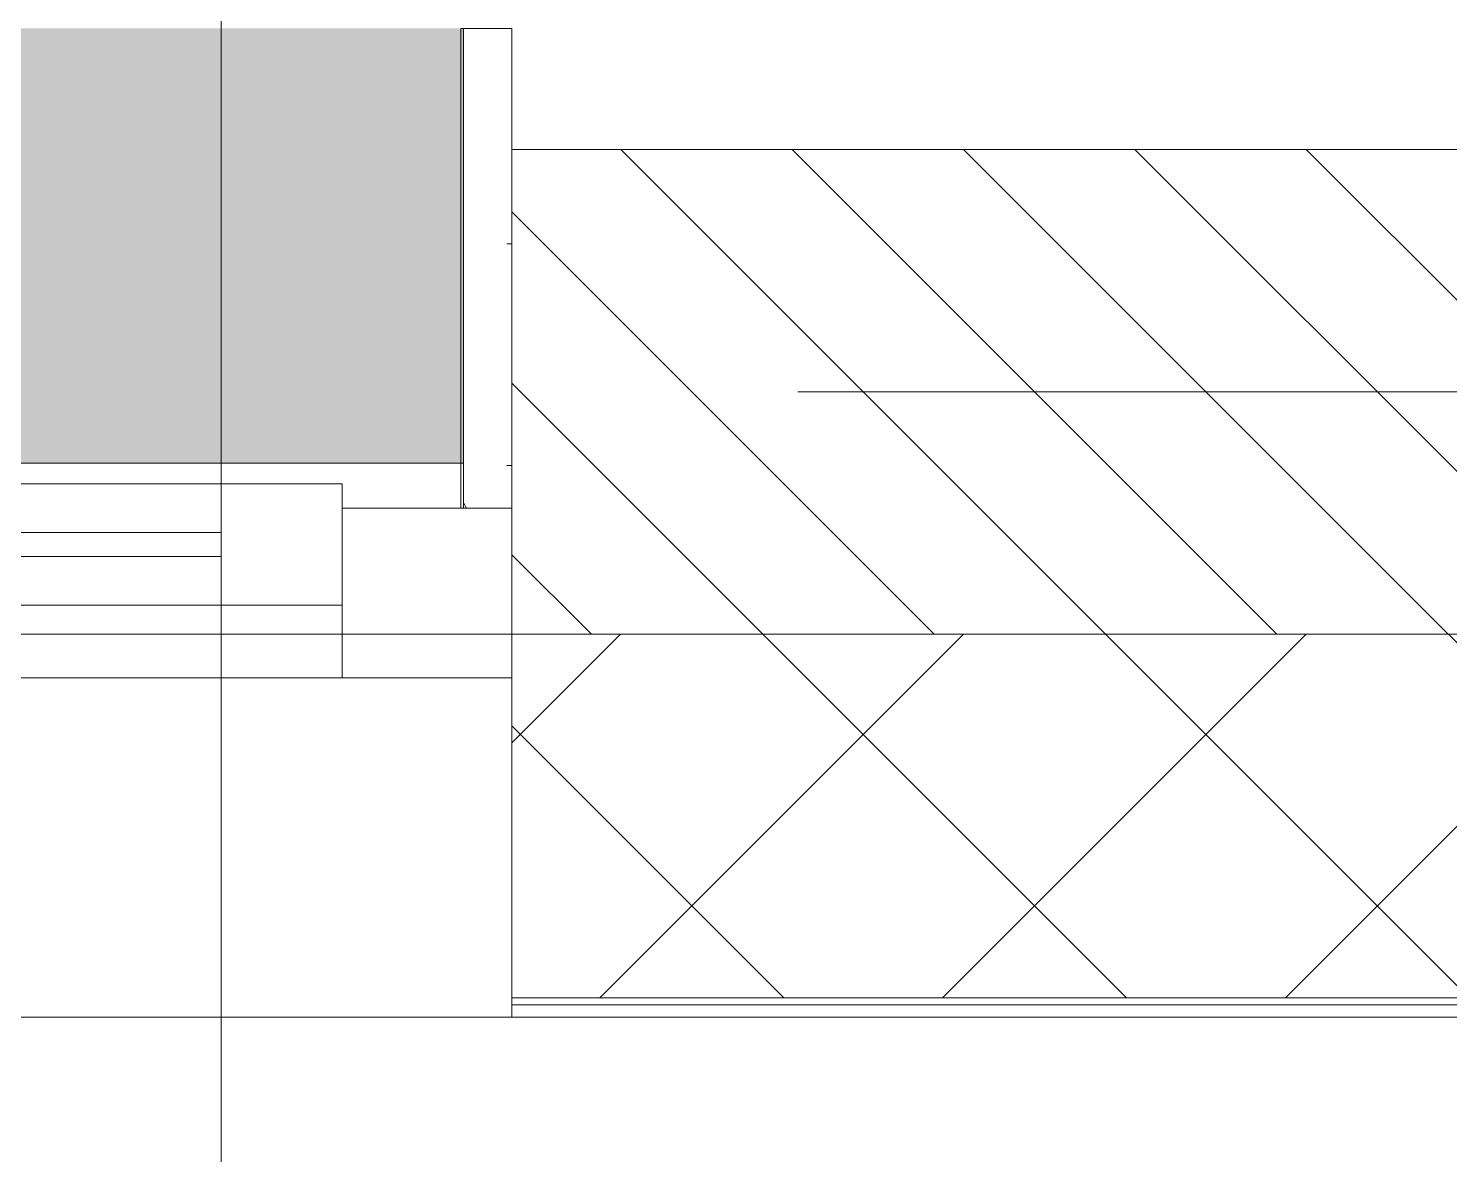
# Model space of a CAD drawing. Header units: millimetres. Extents: x 81773 to 282675, y -8553 to 29000.
# Drawn here: x 100631 to 101217, y -315 to 150 of the extents above; entities that cross this region are included whole.
import ezdxf

# ---------------------------------------------------------------- set-up
doc = ezdxf.new("R2010")
doc.units = ezdxf.units.MM
doc.linetypes.add('Осевая', pattern=[3175, 635, -476.25, 1587.5, -476.25])
for name, color, linetype, lineweight in [('A-GLAZ', 7, 'Continuous', 9), ('A-GLAZ-1', 7, 'Continuous', 13), ('A-WALL', 7, 'Continuous', 9), ('I-WALL', 7, 'Continuous', 9), ('Знаки', 7, 'Continuous', 9), ('Оси', 7, 'Continuous', 9), ('Оси-2', 7, 'Осевая', 9)]:
    doc.layers.add(name, color=color, linetype=linetype, lineweight=lineweight)
for name, color, linetype, lineweight, true_color in [('A-WALL-1', 9, 'Continuous', 9, 0x808080), ('A-WALL-FNSH-1', 9, 'Continuous', 9, 0x808080), ('I-WALL-2', 9, 'Continuous', 9, 0x808080)]:
    doc.layers.add(name, color=color, linetype=linetype, lineweight=lineweight, true_color=true_color)

# ---------------------------------------------------------------- blocks, each defined once
blk = doc.blocks.new('120_Окно_СКБ_1Ст - 120_Окно_СКБ_1Ст 900х2500_h_ с форточкой-V24-План раскладки напольных покрытий 3 этажа в осях 23-33')
at = {"layer": 'A-GLAZ'}
for p, q in [((450, -57), (-450, -57)), ((-330, -107), (330, -107)), ((330, -117), (-330, -117)), ((-430, -127), (-380, -127))]:
    blk.add_line(p, q, dxfattribs=at)
at = {"layer": 'A-GLAZ-1'}
for p, q in [((-450, -127), (-450, -57)), ((-450, -57), (-380, -57)), ((-380, -57), (-380, -127)), ((380, -87), (-380, -87)), ((-380, -87), (-380, -137)), ((-330, -137), (-330, -87)), ((-380, -127), (-450, -127)), ((-380, -137), (380, -137))]:
    blk.add_line(p, q, dxfattribs=at)
blk = doc.blocks.new('Зашивка радиатора_ с перфорацией М1_1 - Зашивка радиатора_ с перфорацией М1_1-V50-План раскладки напольных покрытий 3 этажа в осях 23-33')
at = {"layer": 'Знаки'}
blk.add_hatch(color=256, dxfattribs=at).paths.add_polyline_path([(430, 380), (-430, 380), (-430, 200.5), (430, 200.5), (430, 258.74)])
blk.add_line((430, 380), (-430, 380), dxfattribs=at)

msp = doc.modelspace()

# ---------------------------------------------------------------- hatches: boundary and pattern name
at = {"layer": 'A-WALL'}
h = msp.add_hatch(dxfattribs=at)
h.set_pattern_fill('FP_2', color=256, style=0, pattern_type=2)
h.set_pattern_definition([(135, (0, 0), (-35.35534, -35.35534), [])])
h.paths.add_polyline_path([(121430, -100), (121430, 100), (121130, 100), (121130, -100)])
h.paths.add_polyline_path([(118830, -100), (119330, -100), (119330, 100), (118830, 100)])
h.paths.add_polyline_path([(116975.58, -100), (117030, -100), (117030, 100), (115980, 100), (115980, -100), (116338.96, -100)])
h.paths.add_polyline_path([(113430, -100), (113680, -100), (113680, 100), (113430, 100), (113430, 91.76)])
h.paths.add_polyline_path([(111630, -100), (111630, 100), (110730, 100), (110730, -100), (111245.98, -100)])
h.paths.add_polyline_path([(109336.12, -100), (109830, -100), (109830, 100), (108930, 100), (108930, -100)])
h.paths.add_polyline_path([(106153.01, -100), (106230, -100), (106230, 100), (105180, 100), (105180, -100), (105516.39, -100)])
h.paths.add_polyline_path([(102880, -100), (102880, 100), (102630, 100), (102630, -100)])
h.paths.add_polyline_path([(100830, -100), (101730, -100), (101730, 100), (100830, 100), (100830, 91.76)])
h.paths.add_polyline_path([(97876.92, -100), (98130, -100), (98130, 100), (97080, 100), (97080, -100), (97240.3, -100)])
h.paths.add_polyline_path([(94780, -100), (94780, 100), (94530, 100), (94530, -100), (94693.82, -100)])
h.paths.add_polyline_path([(92730, -100), (92730, 100), (91930, 100), (91930, -100), (92147.33, -100)])
h = msp.add_hatch(dxfattribs=at)
h.set_pattern_fill('FP_1', color=256, style=0, pattern_type=2)
h.set_pattern_definition([(45, (0, 0), (-70.71068, 70.71068), []), (135, (0, 0), (-70.71068, -70.71068), [])])
h.paths.add_polyline_path([(125080, -250), (125080, -100), (123730, -100), (123730, -250), (124615.04, -250)])
h.paths.add_polyline_path([(121430, -250), (121430, -100), (120230, -100), (120230, -250), (120795.31, -250)])
h.paths.add_polyline_path([(116975.58, -250), (117030, -250), (117030, -100), (115980, -100), (115980, -250), (116338.96, -250)])
h.paths.add_polyline_path([(118885.44, -250), (119330, -250), (119330, -100), (117930, -100), (117930, -250), (118248.82, -250)])
h.paths.add_polyline_path([(113155.85, -250), (113680, -250), (113680, -100), (112530, -100), (112530, -250)])
h.paths.add_polyline_path([(111245.98, -250), (111630, -250), (111630, -100), (110730, -100), (110730, -250)])
h.paths.add_polyline_path([(109830, -250), (109830, -100), (108930, -100), (108930, -250), (109336.12, -250)])
h.paths.add_polyline_path([(107130, -250), (108030, -250), (108030, -100), (107130, -100)])
h.paths.add_polyline_path([(105180, -250), (106230, -250), (106230, -100), (105180, -100)])
h.paths.add_polyline_path([(102333.28, -250), (102880, -250), (102880, -100), (100830, -100), (100830, -250), (101730, -250)])
h.paths.add_polyline_path([(99150.17, -250), (99930, -250), (99930, -100), (99030, -100), (99030, -250)])
h.paths.add_polyline_path([(98130, -250), (98130, -100), (97080, -100), (97080, -250), (97876.92, -250)])
h.paths.add_polyline_path([(94780, -250), (94780, -100), (93630, -100), (93630, -250), (94693.82, -250)])
h.paths.add_polyline_path([(90874.08, -250), (91030, -250), (91030, -100), (89210, -100), (89210, -250), (89600.84, -250)])
h.paths.add_polyline_path([(92147.33, -250), (92730, -250), (92730, -100), (91930, -100), (91930, -250)])
at = {"layer": 'I-WALL-2'}
h = msp.add_hatch(dxfattribs=at)
h.set_pattern_fill('FP_35', color=256, style=0, pattern_type=2)
h.set_pattern_definition([(0, (0, 0), (121.92, 30.48), [10.058, -81.382, 10.058, -81.382, -487.68]), (0, (0, 0), (121.92, 30.48), [-182.88, 10.058, -172.822, 10.058, -81.382, -213.36]), (0, (0, 0), (121.92, 30.48), [-457.2, 10.058, -50.902, 10.058, -142.342]), (120, (45.72, 15.24), (-87.356454, 90.345817), [10.058, -81.382, 10.058, -81.382, -487.68]), (120, (45.72, 15.24), (-87.356454, 90.345817), [-182.88, 10.058, -172.822, 10.058, -81.382, -213.36]), (120, (45.72, 15.24), (-87.356454, 90.345817), [-457.2, 10.058, -50.902, 10.058, -142.342]), (240, (60.96, 76.2), (-34.563546, -120.825817), [10.058, -81.382, 10.058, -81.382, -487.68]), (240, (60.96, 76.2), (-34.563546, -120.825817), [-182.88, 10.058, -172.822, 10.058, -81.382, -213.36]), (240, (60.96, 76.2), (-34.563546, -120.825817), [-457.2, 10.058, -50.902, 10.058, -142.342])])
h.paths.add_polyline_path([(100830, -48), (100830, 149.84), (100810, 149.84), (100810, -48)])

# ---------------------------------------------------------------- linework, layer by layer
at = {"layer": 'A-WALL'}
for p, q in [((100830, -100), (101730, -100)), ((101730, -100), (100830, -100)), ((100830, -250), (102880, -250)), ((100830, -253), (102880, -253)), ((100830, -258), (99930, -258))]:
    msp.add_line(p, q, dxfattribs=at)
at = {"layer": 'A-WALL-1'}
for p, q in [((100830, 149.84), (100810, 149.84)), ((100810, 149.84), (100810, -48)), ((100830, -48), (100830, 149.84)), ((101730, 100), (100830, 100)), ((100830, 100), (100830, -250)), ((100810, -48), (100830, -48))]:
    msp.add_line(p, q, dxfattribs=at)
at = {"layer": 'A-WALL-FNSH-1'}
for p, q in [((100810, 149.84), (100809, 149.84)), ((100809, 149.84), (100809, -48)), ((100809, -48), (100810, -48)), ((100830, -250), (100830, -258)), ((100830, -258), (102880, -258))]:
    msp.add_line(p, q, dxfattribs=at)
at = {"layer": 'I-WALL'}
msp.add_line((100830, -100), (99930, -100), dxfattribs=at)
at = {"layer": 'Оси'}
msp.add_line((100710, -1906.26), (100710, 593.74), dxfattribs=at)
at = {"layer": 'Оси-2'}
msp.add_line((85072.92, 0), (122760, 0), dxfattribs=at)

# ---------------------------------------------------------------- block references
at = {"layer": 'A-GLAZ', "rotation": 180}
msp.add_blockref('120_Окно_СКБ_1Ст - 120_Окно_СКБ_1Ст 900х2500_h_ с форточкой-V24-План раскладки напольных покрытий 3 этажа в осях 23-33', (100380, -175), dxfattribs=at)
at = {"layer": 'Знаки', "rotation": 180}
msp.add_blockref('Зашивка радиатора_ с перфорацией М1_1 - Зашивка радиатора_ с перфорацией М1_1-V50-План раскладки напольных покрытий 3 этажа в осях 23-33', (100380, 350.5), dxfattribs=at)

doc.saveas('drawing.dxf')
